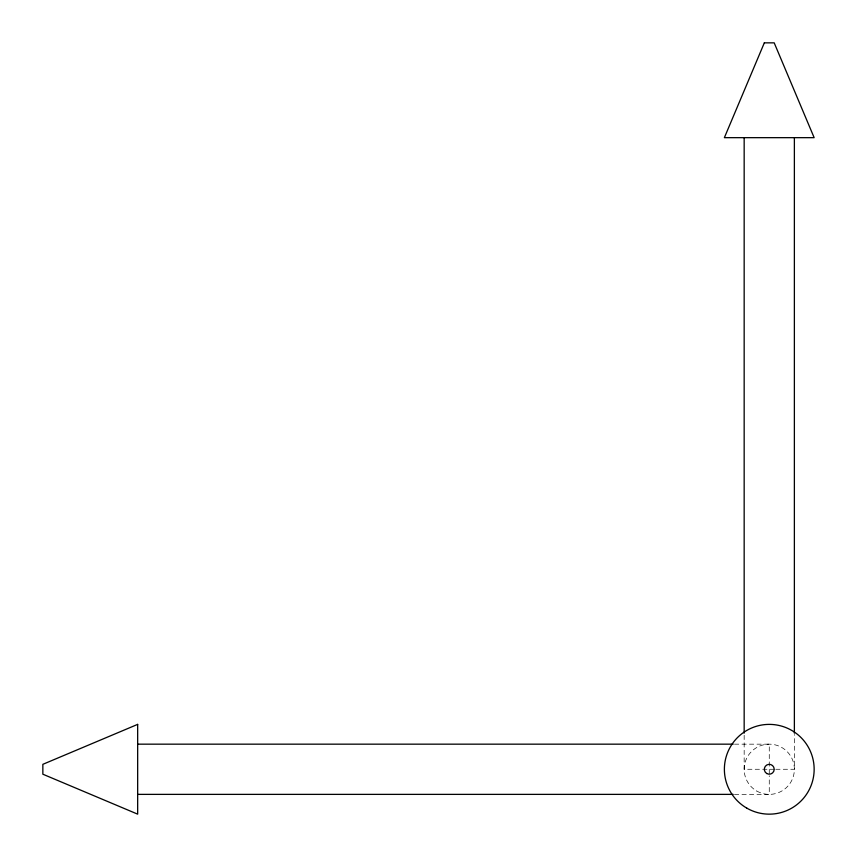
<?xml version="1.0" encoding="UTF-8"?>
<svg xmlns="http://www.w3.org/2000/svg" width="857" height="857" viewBox="0 0 857 857"><rect width="100%" height="100%" fill="white"/><g stroke="black" fill="none" stroke-linecap="round" stroke-linejoin="round"><path stroke-width="0.64" stroke-dasharray="4.29 3.21" d="M734.47 744.165L769.265 744.165L769.265 774.46M774.46 769.265L744.165 769.265L744.165 734.47M775.767 769.265L794.375 769.265L794.375 734.47M734.47 794.375L769.265 794.375L769.265 775.767M756.71 791.011A25.099 25.099 0 0 0 794.375 769.265A25.099 25.099 0 0 0 756.71 747.529A25.099 25.099 0 0 0 756.71 791.011"/><path stroke-width="1.29" d="M137.666 744.165L733.131 744.165M137.666 794.375L733.131 794.375M794.375 137.666L794.375 733.131M744.165 137.666L744.165 733.131M764.326 42.85L724.379 137.666L814.15 137.666L774.203 42.85L764.326 42.85M137.666 724.379L42.85 764.326L42.85 774.203L137.666 814.15L137.666 724.379M746.822 808.14A44.885 44.885 0 0 0 814.15 769.265A44.885 44.885 0 0 0 746.822 730.4A44.885 44.885 0 0 0 746.822 808.14M766.801 773.539A4.938 4.938 0 0 0 774.203 769.265A4.938 4.938 0 0 0 766.801 764.99A4.938 4.938 0 0 0 766.801 773.539"/></g></svg>
